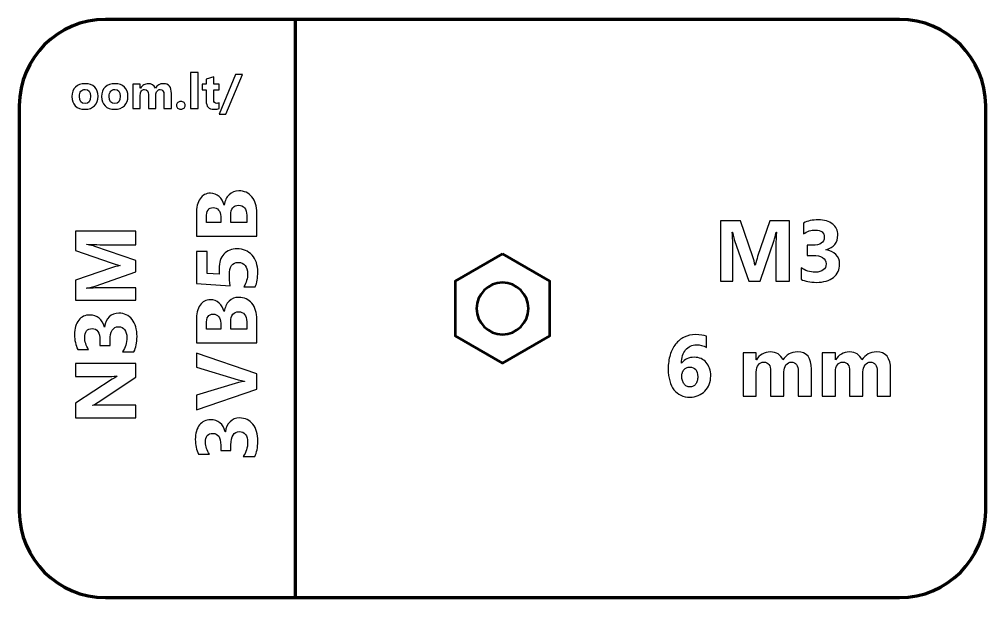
# Model space of a CAD drawing. Header units: centimetres. Extents: x -8 to 8, y -13.2 to 10.
# Drawn here: x 0.2 to 5.8, y -7.3 to -3.95 of the extents above; entities that cross this region are included whole.
import ezdxf

# ---------------------------------------------------------------- set-up
doc = ezdxf.new("R2010")
doc.units = ezdxf.units.CM
doc.header["$MEASUREMENT"] = 0
doc.layers.add('Layer 1', color=7, linetype='Continuous')

msp = doc.modelspace()

# ---------------------------------------------------------------- linework, layer by layer
at = {"layer": 'Layer 1', "lineweight": 100}
for points, knots in [([(0.2, -6.8), (0.2, -6.8), (0.2, -4.45), (0.2, -4.45), (0.2, -4.45), (0.2, -4.17386), (0.42386, -3.95), (0.7, -3.95), (0.7, -3.95), (0.7, -3.95), (5.3, -3.95), (5.3, -3.95), (5.3, -3.95), (5.57614, -3.95), (5.8, -4.17386), (5.8, -4.45), (5.8, -4.45), (5.8, -4.45), (5.8, -6.8), (5.8, -6.8), (5.8, -6.8), (5.8, -7.07614), (5.57614, -7.3), (5.3, -7.3), (5.3, -7.3), (5.3, -7.3), (0.7, -7.3), (0.7, -7.3), (0.7, -7.3), (0.42386, -7.3), (0.2, -7.07614), (0.2, -6.8)], [0, 0, 0, 0, 0.1111111, 0.1111111, 0.1111111, 0.1111111, 0.2222222, 0.2222222, 0.2222222, 0.2222222, 0.3333333, 0.3333333, 0.3333333, 0.3333333, 0.4444444, 0.4444444, 0.4444444, 0.4444444, 0.5555556, 0.5555556, 0.5555556, 0.5555556, 0.6666667, 0.6666667, 0.6666667, 0.6666667, 0.7777778, 0.7777778, 0.7777778, 0.7777778, 1, 1, 1, 1]), ([(0.2, -6.8), (0.2, -6.8), (0.2, -4.45), (0.2, -4.45), (0.2, -4.45), (0.2, -4.17386), (0.42386, -3.95), (0.7, -3.95), (0.7, -3.95), (0.7, -3.95), (1.8, -3.95), (1.8, -3.95), (1.8, -3.95), (1.8, -3.95), (1.8, -7.3), (1.8, -7.3), (1.8, -7.3), (1.8, -7.3), (0.7, -7.3), (0.7, -7.3), (0.7, -7.3), (0.42386, -7.3), (0.2, -7.07614), (0.2, -6.8)], [0, 0, 0, 0, 0.1428571, 0.1428571, 0.1428571, 0.1428571, 0.2857143, 0.2857143, 0.2857143, 0.2857143, 0.4285714, 0.4285714, 0.4285714, 0.4285714, 0.5714286, 0.5714286, 0.5714286, 0.5714286, 0.7142857, 0.7142857, 0.7142857, 0.7142857, 1, 1, 1, 1])]:
    msp.add_open_spline(points, degree=3, knots=knots, dxfattribs=at)
at = {"layer": 'Layer 1', "color": 7}
for points, knots in [([(1.23604, -4.46742), (1.23604, -4.46742), (1.19253, -4.46742), (1.19253, -4.46742), (1.19253, -4.46742), (1.19253, -4.46742), (1.19253, -4.25853), (1.19253, -4.25853), (1.19253, -4.25853), (1.19253, -4.25853), (1.23604, -4.25853), (1.23604, -4.25853), (1.23604, -4.25853), (1.23604, -4.25853), (1.23604, -4.46742), (1.23604, -4.46742)], [0, 0, 0, 0, 0.2, 0.2, 0.2, 0.2, 0.4, 0.4, 0.4, 0.4, 0.6, 0.6, 0.6, 0.6, 1, 1, 1, 1]), ([(1.35801, -4.46577), (1.35157, -4.46916), (1.34188, -4.47085), (1.32894, -4.47085), (1.32894, -4.47085), (1.29828, -4.47085), (1.28289, -4.45491), (1.28289, -4.42306), (1.28289, -4.42306), (1.28289, -4.42306), (1.28289, -4.35844), (1.28289, -4.35844), (1.28289, -4.35844), (1.28289, -4.35844), (1.26003, -4.35844), (1.26003, -4.35844), (1.26003, -4.35844), (1.26003, -4.35844), (1.26003, -4.32631), (1.26003, -4.32631), (1.26003, -4.32631), (1.26003, -4.32631), (1.28289, -4.32631), (1.28289, -4.32631), (1.28289, -4.32631), (1.28289, -4.32631), (1.28289, -4.29588), (1.28289, -4.29588), (1.28289, -4.29588), (1.28289, -4.29588), (1.32631, -4.28346), (1.32631, -4.28346), (1.32631, -4.28346), (1.32631, -4.28346), (1.32631, -4.32631), (1.32631, -4.32631), (1.32631, -4.32631), (1.32631, -4.32631), (1.35801, -4.32631), (1.35801, -4.32631), (1.35801, -4.32631), (1.35801, -4.32631), (1.35801, -4.35844), (1.35801, -4.35844), (1.35801, -4.35844), (1.35801, -4.35844), (1.32631, -4.35844), (1.32631, -4.35844), (1.32631, -4.35844), (1.32631, -4.35844), (1.32631, -4.41549), (1.32631, -4.41549), (1.32631, -4.41549), (1.32631, -4.43017), (1.33214, -4.4375), (1.34381, -4.4375), (1.34381, -4.4375), (1.34842, -4.4375), (1.35317, -4.43619), (1.35801, -4.43351), (1.35801, -4.43351), (1.35801, -4.43351), (1.35801, -4.46577), (1.35801, -4.46577)], [0, 0, 0, 0, 0.0588235, 0.0588235, 0.0588235, 0.0588235, 0.1176471, 0.1176471, 0.1176471, 0.1176471, 0.1764706, 0.1764706, 0.1764706, 0.1764706, 0.2352941, 0.2352941, 0.2352941, 0.2352941, 0.2941176, 0.2941176, 0.2941176, 0.2941176, 0.3529412, 0.3529412, 0.3529412, 0.3529412, 0.4117647, 0.4117647, 0.4117647, 0.4117647, 0.4705882, 0.4705882, 0.4705882, 0.4705882, 0.5294118, 0.5294118, 0.5294118, 0.5294118, 0.5882353, 0.5882353, 0.5882353, 0.5882353, 0.6470588, 0.6470588, 0.6470588, 0.6470588, 0.7058824, 0.7058824, 0.7058824, 0.7058824, 0.7647059, 0.7647059, 0.7647059, 0.7647059, 0.8235294, 0.8235294, 0.8235294, 0.8235294, 0.8823529, 0.8823529, 0.8823529, 0.8823529, 1, 1, 1, 1]), ([(1.49263, -4.26982), (1.49263, -4.26982), (1.39635, -4.5002), (1.39635, -4.5002), (1.39635, -4.5002), (1.39635, -4.5002), (1.35745, -4.5002), (1.35745, -4.5002), (1.35745, -4.5002), (1.35745, -4.5002), (1.4534, -4.26982), (1.4534, -4.26982), (1.4534, -4.26982), (1.4534, -4.26982), (1.49263, -4.26982), (1.49263, -4.26982)], [0, 0, 0, 0, 0.2, 0.2, 0.2, 0.2, 0.4, 0.4, 0.4, 0.4, 0.6, 0.6, 0.6, 0.6, 1, 1, 1, 1]), ([(0.5797, -4.47085), (0.55618, -4.47085), (0.5377, -4.46427), (0.52424, -4.4511), (0.52424, -4.4511), (0.51079, -4.43793), (0.50406, -4.42001), (0.50406, -4.39743), (0.50406, -4.39743), (0.50406, -4.3741), (0.51103, -4.3558), (0.525, -4.34263), (0.525, -4.34263), (0.53897, -4.32946), (0.55787, -4.32288), (0.58163, -4.32288), (0.58163, -4.32288), (0.60505, -4.32288), (0.62344, -4.32946), (0.63676, -4.34263), (0.63676, -4.34263), (0.65007, -4.3558), (0.65675, -4.37325), (0.65675, -4.39494), (0.65675, -4.39494), (0.65675, -4.41836), (0.64988, -4.43689), (0.63614, -4.45049), (0.63614, -4.45049), (0.62241, -4.46408), (0.60359, -4.47085), (0.5797, -4.47085)], [0, 0, 0, 0, 0.1111111, 0.1111111, 0.1111111, 0.1111111, 0.2222222, 0.2222222, 0.2222222, 0.2222222, 0.3333333, 0.3333333, 0.3333333, 0.3333333, 0.4444444, 0.4444444, 0.4444444, 0.4444444, 0.5555556, 0.5555556, 0.5555556, 0.5555556, 0.6666667, 0.6666667, 0.6666667, 0.6666667, 0.7777778, 0.7777778, 0.7777778, 0.7777778, 1, 1, 1, 1]), ([(0.58083, -4.35623), (0.57053, -4.35623), (0.56253, -4.35975), (0.55684, -4.36681), (0.55684, -4.36681), (0.55115, -4.37391), (0.54828, -4.38393), (0.54828, -4.39686), (0.54828, -4.39686), (0.54828, -4.42396), (0.55924, -4.4375), (0.58111, -4.4375), (0.58111, -4.4375), (0.60195, -4.4375), (0.61239, -4.42358), (0.61239, -4.39578), (0.61239, -4.39578), (0.61239, -4.3694), (0.60185, -4.35623), (0.58083, -4.35623)], [0, 0, 0, 0, 0.1666667, 0.1666667, 0.1666667, 0.1666667, 0.3333333, 0.3333333, 0.3333333, 0.3333333, 0.5, 0.5, 0.5, 0.5, 0.6666667, 0.6666667, 0.6666667, 0.6666667, 1, 1, 1, 1]), ([(0.75223, -4.47085), (0.72871, -4.47085), (0.71023, -4.46427), (0.69677, -4.4511), (0.69677, -4.4511), (0.68332, -4.43793), (0.67659, -4.42001), (0.67659, -4.39743), (0.67659, -4.39743), (0.67659, -4.3741), (0.68356, -4.3558), (0.69753, -4.34263), (0.69753, -4.34263), (0.7115, -4.32946), (0.7304, -4.32288), (0.75416, -4.32288), (0.75416, -4.32288), (0.77758, -4.32288), (0.79597, -4.32946), (0.80929, -4.34263), (0.80929, -4.34263), (0.8226, -4.3558), (0.82928, -4.37325), (0.82928, -4.39494), (0.82928, -4.39494), (0.82928, -4.41836), (0.82241, -4.43689), (0.80867, -4.45049), (0.80867, -4.45049), (0.79494, -4.46408), (0.77612, -4.47085), (0.75223, -4.47085)], [0, 0, 0, 0, 0.1111111, 0.1111111, 0.1111111, 0.1111111, 0.2222222, 0.2222222, 0.2222222, 0.2222222, 0.3333333, 0.3333333, 0.3333333, 0.3333333, 0.4444444, 0.4444444, 0.4444444, 0.4444444, 0.5555556, 0.5555556, 0.5555556, 0.5555556, 0.6666667, 0.6666667, 0.6666667, 0.6666667, 0.7777778, 0.7777778, 0.7777778, 0.7777778, 1, 1, 1, 1]), ([(0.75336, -4.35623), (0.74306, -4.35623), (0.73506, -4.35975), (0.72937, -4.36681), (0.72937, -4.36681), (0.72368, -4.37391), (0.72081, -4.38393), (0.72081, -4.39686), (0.72081, -4.39686), (0.72081, -4.42396), (0.73177, -4.4375), (0.75364, -4.4375), (0.75364, -4.4375), (0.77448, -4.4375), (0.78492, -4.42358), (0.78492, -4.39578), (0.78492, -4.39578), (0.78492, -4.3694), (0.77438, -4.35623), (0.75336, -4.35623)], [0, 0, 0, 0, 0.1666667, 0.1666667, 0.1666667, 0.1666667, 0.3333333, 0.3333333, 0.3333333, 0.3333333, 0.5, 0.5, 0.5, 0.5, 0.6666667, 0.6666667, 0.6666667, 0.6666667, 1, 1, 1, 1]), ([(1.08158, -4.46742), (1.08158, -4.46742), (1.03817, -4.46742), (1.03817, -4.46742), (1.03817, -4.46742), (1.03817, -4.46742), (1.03817, -4.38694), (1.03817, -4.38694), (1.03817, -4.38694), (1.03817, -4.36643), (1.03064, -4.35623), (1.01559, -4.35623), (1.01559, -4.35623), (1.00844, -4.35623), (1.00261, -4.35928), (0.99809, -4.36544), (0.99809, -4.36544), (0.99357, -4.37161), (0.99132, -4.37927), (0.99132, -4.38845), (0.99132, -4.38845), (0.99132, -4.38845), (0.99132, -4.46742), (0.99132, -4.46742), (0.99132, -4.46742), (0.99132, -4.46742), (0.94781, -4.46742), (0.94781, -4.46742), (0.94781, -4.46742), (0.94781, -4.46742), (0.94781, -4.38609), (0.94781, -4.38609), (0.94781, -4.38609), (0.94781, -4.3662), (0.94038, -4.35623), (0.92561, -4.35623), (0.92561, -4.35623), (0.91817, -4.35623), (0.9122, -4.35914), (0.90778, -4.36502), (0.90778, -4.36502), (0.90331, -4.3709), (0.90105, -4.3789), (0.90105, -4.38901), (0.90105, -4.38901), (0.90105, -4.38901), (0.90105, -4.46742), (0.90105, -4.46742), (0.90105, -4.46742), (0.90105, -4.46742), (0.85754, -4.46742), (0.85754, -4.46742), (0.85754, -4.46742), (0.85754, -4.46742), (0.85754, -4.32631), (0.85754, -4.32631), (0.85754, -4.32631), (0.85754, -4.32631), (0.90105, -4.32631), (0.90105, -4.32631), (0.90105, -4.32631), (0.90105, -4.32631), (0.90105, -4.34837), (0.90105, -4.34837), (0.90105, -4.34837), (0.90105, -4.34837), (0.90162, -4.34837), (0.90162, -4.34837), (0.90162, -4.34837), (0.90613, -4.34084), (0.91244, -4.33468), (0.92057, -4.32998), (0.92057, -4.32998), (0.92871, -4.32523), (0.9376, -4.32288), (0.94724, -4.32288), (0.94724, -4.32288), (0.96719, -4.32288), (0.98083, -4.33163), (0.98817, -4.34917), (0.98817, -4.34917), (0.99894, -4.33163), (1.01469, -4.32288), (1.03558, -4.32288), (1.03558, -4.32288), (1.06625, -4.32288), (1.08158, -4.34179), (1.08158, -4.37965), (1.08158, -4.37965), (1.08158, -4.37965), (1.08158, -4.46742), (1.08158, -4.46742)], [0, 0, 0, 0, 0.0416667, 0.0416667, 0.0416667, 0.0416667, 0.0833333, 0.0833333, 0.0833333, 0.0833333, 0.125, 0.125, 0.125, 0.125, 0.1666667, 0.1666667, 0.1666667, 0.1666667, 0.2083333, 0.2083333, 0.2083333, 0.2083333, 0.25, 0.25, 0.25, 0.25, 0.2916667, 0.2916667, 0.2916667, 0.2916667, 0.3333333, 0.3333333, 0.3333333, 0.3333333, 0.375, 0.375, 0.375, 0.375, 0.4166667, 0.4166667, 0.4166667, 0.4166667, 0.4583333, 0.4583333, 0.4583333, 0.4583333, 0.5, 0.5, 0.5, 0.5, 0.5416667, 0.5416667, 0.5416667, 0.5416667, 0.5833333, 0.5833333, 0.5833333, 0.5833333, 0.625, 0.625, 0.625, 0.625, 0.6666667, 0.6666667, 0.6666667, 0.6666667, 0.7083333, 0.7083333, 0.7083333, 0.7083333, 0.75, 0.75, 0.75, 0.75, 0.7916667, 0.7916667, 0.7916667, 0.7916667, 0.8333333, 0.8333333, 0.8333333, 0.8333333, 0.875, 0.875, 0.875, 0.875, 0.9166667, 0.9166667, 0.9166667, 0.9166667, 1, 1, 1, 1]), ([(1.13548, -4.47085), (1.12828, -4.47085), (1.12231, -4.46864), (1.11756, -4.46427), (1.11756, -4.46427), (1.11276, -4.45985), (1.11041, -4.45444), (1.11041, -4.44799), (1.11041, -4.44799), (1.11041, -4.44136), (1.11286, -4.43595), (1.11775, -4.43172), (1.11775, -4.43172), (1.12269, -4.42749), (1.1288, -4.42537), (1.13614, -4.42537), (1.13614, -4.42537), (1.14362, -4.42537), (1.14969, -4.42753), (1.15444, -4.43181), (1.15444, -4.43181), (1.15914, -4.43605), (1.16149, -4.44146), (1.16149, -4.44799), (1.16149, -4.44799), (1.16149, -4.45467), (1.15909, -4.46018), (1.1543, -4.46446), (1.1543, -4.46446), (1.14945, -4.46874), (1.14319, -4.47085), (1.13548, -4.47085)], [0, 0, 0, 0, 0.1111111, 0.1111111, 0.1111111, 0.1111111, 0.2222222, 0.2222222, 0.2222222, 0.2222222, 0.3333333, 0.3333333, 0.3333333, 0.3333333, 0.4444444, 0.4444444, 0.4444444, 0.4444444, 0.5555556, 0.5555556, 0.5555556, 0.5555556, 0.6666667, 0.6666667, 0.6666667, 0.6666667, 0.7777778, 0.7777778, 0.7777778, 0.7777778, 1, 1, 1, 1]), ([(1.57592, -5.20646), (1.57592, -5.20646), (1.22584, -5.20646), (1.22584, -5.20646), (1.22584, -5.20646), (1.22584, -5.20646), (1.22584, -5.07896), (1.22584, -5.07896), (1.22584, -5.07896), (1.22584, -5.03988), (1.233, -5.00988), (1.24734, -4.98888), (1.24734, -4.98888), (1.26159, -4.96788), (1.28184, -4.95738), (1.30784, -4.95738), (1.30784, -4.95738), (1.32675, -4.95738), (1.34325, -4.96379), (1.35742, -4.97654), (1.35742, -4.97654), (1.37159, -4.98938), (1.38142, -5.00563), (1.38692, -5.02554), (1.38692, -5.02554), (1.38692, -5.02554), (1.38792, -5.02554), (1.38792, -5.02554), (1.38792, -5.02554), (1.391, -5.00063), (1.40025, -4.98071), (1.4155, -4.96579), (1.4155, -4.96579), (1.43084, -4.95096), (1.44942, -4.94346), (1.47142, -4.94346), (1.47142, -4.94346), (1.5035, -4.94346), (1.52892, -4.95496), (1.54775, -4.97788), (1.54775, -4.97788), (1.5665, -5.00088), (1.57592, -5.03221), (1.57592, -5.07188), (1.57592, -5.07188), (1.57592, -5.07188), (1.57592, -5.20646), (1.57592, -5.20646)], [0, 0, 0, 0, 0.0769231, 0.0769231, 0.0769231, 0.0769231, 0.1538462, 0.1538462, 0.1538462, 0.1538462, 0.2307692, 0.2307692, 0.2307692, 0.2307692, 0.3076923, 0.3076923, 0.3076923, 0.3076923, 0.3846154, 0.3846154, 0.3846154, 0.3846154, 0.4615385, 0.4615385, 0.4615385, 0.4615385, 0.5384615, 0.5384615, 0.5384615, 0.5384615, 0.6153846, 0.6153846, 0.6153846, 0.6153846, 0.6923077, 0.6923077, 0.6923077, 0.6923077, 0.7692308, 0.7692308, 0.7692308, 0.7692308, 0.8461538, 0.8461538, 0.8461538, 0.8461538, 1, 1, 1, 1]), ([(1.4255, -5.12754), (1.4255, -5.12754), (1.51784, -5.12754), (1.51784, -5.12754), (1.51784, -5.12754), (1.51784, -5.12754), (1.51784, -5.08479), (1.51784, -5.08479), (1.51784, -5.08479), (1.51784, -5.06663), (1.51359, -5.05229), (1.50509, -5.04196), (1.50509, -5.04196), (1.49667, -5.03163), (1.48509, -5.02646), (1.47042, -5.02646), (1.47042, -5.02646), (1.45642, -5.02646), (1.4455, -5.03154), (1.4375, -5.04171), (1.4375, -5.04171), (1.4295, -5.05196), (1.4255, -5.06613), (1.4255, -5.08438), (1.4255, -5.08438), (1.4255, -5.08438), (1.4255, -5.12754), (1.4255, -5.12754)], [0, 0, 0, 0, 0.125, 0.125, 0.125, 0.125, 0.25, 0.25, 0.25, 0.25, 0.375, 0.375, 0.375, 0.375, 0.5, 0.5, 0.5, 0.5, 0.625, 0.625, 0.625, 0.625, 0.75, 0.75, 0.75, 0.75, 1, 1, 1, 1]), ([(1.28392, -5.12754), (1.28392, -5.12754), (1.36692, -5.12754), (1.36692, -5.12754), (1.36692, -5.12754), (1.36692, -5.12754), (1.36692, -5.09288), (1.36692, -5.09288), (1.36692, -5.09288), (1.36692, -5.07663), (1.363, -5.06379), (1.35509, -5.05446), (1.35509, -5.05446), (1.34717, -5.04504), (1.33634, -5.04038), (1.3225, -5.04038), (1.3225, -5.04038), (1.29675, -5.04038), (1.28392, -5.05963), (1.28392, -5.09804), (1.28392, -5.09804), (1.28392, -5.09804), (1.28392, -5.12754), (1.28392, -5.12754)], [0, 0, 0, 0, 0.1428571, 0.1428571, 0.1428571, 0.1428571, 0.2857143, 0.2857143, 0.2857143, 0.2857143, 0.4285714, 0.4285714, 0.4285714, 0.4285714, 0.5714286, 0.5714286, 0.5714286, 0.5714286, 0.7142857, 0.7142857, 0.7142857, 0.7142857, 1, 1, 1, 1]), ([(0.87592, -5.17733), (0.87592, -5.17733), (0.87592, -5.25525), (0.87592, -5.25525), (0.87592, -5.25525), (0.87592, -5.25525), (0.66642, -5.25525), (0.66642, -5.25525), (0.66642, -5.25525), (0.64384, -5.25525), (0.61884, -5.25425), (0.5915, -5.25233), (0.5915, -5.25233), (0.5915, -5.25233), (0.5915, -5.25425), (0.5915, -5.25425), (0.5915, -5.25425), (0.613, -5.25833), (0.62842, -5.262), (0.63792, -5.26525), (0.63792, -5.26525), (0.63792, -5.26525), (0.87592, -5.34725), (0.87592, -5.34725), (0.87592, -5.34725), (0.87592, -5.34725), (0.87592, -5.41175), (0.87592, -5.41175), (0.87592, -5.41175), (0.87592, -5.41175), (0.64034, -5.49525), (0.64034, -5.49525), (0.64034, -5.49525), (0.634, -5.4975), (0.61767, -5.50116), (0.5915, -5.50625), (0.5915, -5.50625), (0.5915, -5.50625), (0.5915, -5.50841), (0.5915, -5.50841), (0.5915, -5.50841), (0.626, -5.50633), (0.65625, -5.50525), (0.68234, -5.50525), (0.68234, -5.50525), (0.68234, -5.50525), (0.87592, -5.50525), (0.87592, -5.50525), (0.87592, -5.50525), (0.87592, -5.50525), (0.87592, -5.57633), (0.87592, -5.57633), (0.87592, -5.57633), (0.87592, -5.57633), (0.52584, -5.57633), (0.52584, -5.57633), (0.52584, -5.57633), (0.52584, -5.57633), (0.52584, -5.46083), (0.52584, -5.46083), (0.52584, -5.46083), (0.52584, -5.46083), (0.73334, -5.38925), (0.73334, -5.38925), (0.73334, -5.38925), (0.74992, -5.38358), (0.76659, -5.37941), (0.78342, -5.37683), (0.78342, -5.37683), (0.78342, -5.37683), (0.78342, -5.37533), (0.78342, -5.37533), (0.78342, -5.37533), (0.764, -5.371), (0.74717, -5.36633), (0.73284, -5.36141), (0.73284, -5.36141), (0.73284, -5.36141), (0.52584, -5.28991), (0.52584, -5.28991), (0.52584, -5.28991), (0.52584, -5.28991), (0.52584, -5.17733), (0.52584, -5.17733), (0.52584, -5.17733), (0.52584, -5.17733), (0.87592, -5.17733), (0.87592, -5.17733)], [0, 0, 0, 0, 0.0434783, 0.0434783, 0.0434783, 0.0434783, 0.0869565, 0.0869565, 0.0869565, 0.0869565, 0.1304348, 0.1304348, 0.1304348, 0.1304348, 0.173913, 0.173913, 0.173913, 0.173913, 0.2173913, 0.2173913, 0.2173913, 0.2173913, 0.2608696, 0.2608696, 0.2608696, 0.2608696, 0.3043478, 0.3043478, 0.3043478, 0.3043478, 0.3478261, 0.3478261, 0.3478261, 0.3478261, 0.3913043, 0.3913043, 0.3913043, 0.3913043, 0.4347826, 0.4347826, 0.4347826, 0.4347826, 0.4782609, 0.4782609, 0.4782609, 0.4782609, 0.5217391, 0.5217391, 0.5217391, 0.5217391, 0.5652174, 0.5652174, 0.5652174, 0.5652174, 0.6086957, 0.6086957, 0.6086957, 0.6086957, 0.6521739, 0.6521739, 0.6521739, 0.6521739, 0.6956522, 0.6956522, 0.6956522, 0.6956522, 0.7391304, 0.7391304, 0.7391304, 0.7391304, 0.7826087, 0.7826087, 0.7826087, 0.7826087, 0.826087, 0.826087, 0.826087, 0.826087, 0.8695652, 0.8695652, 0.8695652, 0.8695652, 0.9130435, 0.9130435, 0.9130435, 0.9130435, 1, 1, 1, 1]), ([(1.56692, -5.49937), (1.56692, -5.49937), (1.501, -5.49937), (1.501, -5.49937), (1.501, -5.49937), (1.51559, -5.47546), (1.52292, -5.44996), (1.52292, -5.42296), (1.52292, -5.42296), (1.52292, -5.40262), (1.51809, -5.38671), (1.50842, -5.37521), (1.50842, -5.37521), (1.49875, -5.36379), (1.48559, -5.35804), (1.469, -5.35804), (1.469, -5.35804), (1.43434, -5.35804), (1.417, -5.38254), (1.417, -5.43154), (1.417, -5.43154), (1.417, -5.44954), (1.41834, -5.47037), (1.42117, -5.49404), (1.42117, -5.49404), (1.42117, -5.49404), (1.22584, -5.48079), (1.22584, -5.48079), (1.22584, -5.48079), (1.22584, -5.48079), (1.22584, -5.29554), (1.22584, -5.29554), (1.22584, -5.29554), (1.22584, -5.29554), (1.28884, -5.29554), (1.28884, -5.29554), (1.28884, -5.29554), (1.28884, -5.29554), (1.28884, -5.42196), (1.28884, -5.42196), (1.28884, -5.42196), (1.28884, -5.42196), (1.35892, -5.42687), (1.35892, -5.42687), (1.35892, -5.42687), (1.35792, -5.41429), (1.35742, -5.40354), (1.35742, -5.39437), (1.35742, -5.39437), (1.35742, -5.35846), (1.36684, -5.33029), (1.38575, -5.30996), (1.38575, -5.30996), (1.40459, -5.28954), (1.43, -5.27937), (1.46192, -5.27937), (1.46192, -5.27937), (1.49725, -5.27937), (1.52609, -5.29154), (1.54842, -5.31579), (1.54842, -5.31579), (1.57084, -5.34004), (1.582, -5.37287), (1.582, -5.41437), (1.582, -5.41437), (1.582, -5.44812), (1.577, -5.47646), (1.56692, -5.49937)], [0, 0, 0, 0, 0.0555556, 0.0555556, 0.0555556, 0.0555556, 0.1111111, 0.1111111, 0.1111111, 0.1111111, 0.1666667, 0.1666667, 0.1666667, 0.1666667, 0.2222222, 0.2222222, 0.2222222, 0.2222222, 0.2777778, 0.2777778, 0.2777778, 0.2777778, 0.3333333, 0.3333333, 0.3333333, 0.3333333, 0.3888889, 0.3888889, 0.3888889, 0.3888889, 0.4444444, 0.4444444, 0.4444444, 0.4444444, 0.5, 0.5, 0.5, 0.5, 0.5555556, 0.5555556, 0.5555556, 0.5555556, 0.6111111, 0.6111111, 0.6111111, 0.6111111, 0.6666667, 0.6666667, 0.6666667, 0.6666667, 0.7222222, 0.7222222, 0.7222222, 0.7222222, 0.7777778, 0.7777778, 0.7777778, 0.7777778, 0.8333333, 0.8333333, 0.8333333, 0.8333333, 0.8888889, 0.8888889, 0.8888889, 0.8888889, 1, 1, 1, 1]), ([(1.57592, -5.82346), (1.57592, -5.82346), (1.22584, -5.82346), (1.22584, -5.82346), (1.22584, -5.82346), (1.22584, -5.82346), (1.22584, -5.69596), (1.22584, -5.69596), (1.22584, -5.69596), (1.22584, -5.65688), (1.233, -5.62688), (1.24734, -5.60588), (1.24734, -5.60588), (1.26159, -5.58488), (1.28184, -5.57438), (1.30784, -5.57438), (1.30784, -5.57438), (1.32675, -5.57438), (1.34325, -5.58079), (1.35742, -5.59354), (1.35742, -5.59354), (1.37159, -5.60638), (1.38142, -5.62263), (1.38692, -5.64254), (1.38692, -5.64254), (1.38692, -5.64254), (1.38792, -5.64254), (1.38792, -5.64254), (1.38792, -5.64254), (1.391, -5.61763), (1.40025, -5.59771), (1.4155, -5.58279), (1.4155, -5.58279), (1.43084, -5.56796), (1.44942, -5.56046), (1.47142, -5.56046), (1.47142, -5.56046), (1.5035, -5.56046), (1.52892, -5.57196), (1.54775, -5.59488), (1.54775, -5.59488), (1.5665, -5.61788), (1.57592, -5.64921), (1.57592, -5.68888), (1.57592, -5.68888), (1.57592, -5.68888), (1.57592, -5.82346), (1.57592, -5.82346)], [0, 0, 0, 0, 0.0769231, 0.0769231, 0.0769231, 0.0769231, 0.1538462, 0.1538462, 0.1538462, 0.1538462, 0.2307692, 0.2307692, 0.2307692, 0.2307692, 0.3076923, 0.3076923, 0.3076923, 0.3076923, 0.3846154, 0.3846154, 0.3846154, 0.3846154, 0.4615385, 0.4615385, 0.4615385, 0.4615385, 0.5384615, 0.5384615, 0.5384615, 0.5384615, 0.6153846, 0.6153846, 0.6153846, 0.6153846, 0.6923077, 0.6923077, 0.6923077, 0.6923077, 0.7692308, 0.7692308, 0.7692308, 0.7692308, 0.8461538, 0.8461538, 0.8461538, 0.8461538, 1, 1, 1, 1]), ([(0.86442, -5.87533), (0.86442, -5.87533), (0.79734, -5.87533), (0.79734, -5.87533), (0.79734, -5.87533), (0.81442, -5.85191), (0.82292, -5.82458), (0.82292, -5.79333), (0.82292, -5.79333), (0.82292, -5.77358), (0.81875, -5.75824), (0.81025, -5.74733), (0.81025, -5.74733), (0.80175, -5.73633), (0.79, -5.73083), (0.77484, -5.73083), (0.77484, -5.73083), (0.75925, -5.73083), (0.74717, -5.73758), (0.73867, -5.75116), (0.73867, -5.75116), (0.73025, -5.76483), (0.726, -5.78349), (0.726, -5.80724), (0.726, -5.80724), (0.726, -5.80724), (0.726, -5.83966), (0.726, -5.83966), (0.726, -5.83966), (0.726, -5.83966), (0.66692, -5.83966), (0.66692, -5.83966), (0.66692, -5.83966), (0.66692, -5.83966), (0.66692, -5.80966), (0.66692, -5.80966), (0.66692, -5.80966), (0.66692, -5.76408), (0.65184, -5.74133), (0.6215, -5.74133), (0.6215, -5.74133), (0.593, -5.74133), (0.57884, -5.75883), (0.57884, -5.79383), (0.57884, -5.79383), (0.57884, -5.81724), (0.58634, -5.83999), (0.6015, -5.86216), (0.6015, -5.86216), (0.6015, -5.86216), (0.5385, -5.86216), (0.5385, -5.86216), (0.5385, -5.86216), (0.52617, -5.83758), (0.51992, -5.80891), (0.51992, -5.77624), (0.51992, -5.77624), (0.51992, -5.74041), (0.528, -5.71258), (0.54417, -5.69258), (0.54417, -5.69258), (0.56025, -5.67266), (0.58117, -5.66266), (0.60684, -5.66266), (0.60684, -5.66266), (0.65259, -5.66266), (0.68125, -5.68591), (0.69284, -5.73224), (0.69284, -5.73224), (0.69284, -5.73224), (0.694, -5.73224), (0.694, -5.73224), (0.694, -5.73224), (0.69709, -5.70758), (0.70609, -5.68799), (0.721, -5.67366), (0.721, -5.67366), (0.73592, -5.65933), (0.75417, -5.65216), (0.77584, -5.65216), (0.77584, -5.65216), (0.8085, -5.65216), (0.83442, -5.66416), (0.85342, -5.68808), (0.85342, -5.68808), (0.8725, -5.71199), (0.882, -5.74508), (0.882, -5.78724), (0.882, -5.78724), (0.882, -5.82333), (0.87617, -5.85274), (0.86442, -5.87533)], [0, 0, 0, 0, 0.0416667, 0.0416667, 0.0416667, 0.0416667, 0.0833333, 0.0833333, 0.0833333, 0.0833333, 0.125, 0.125, 0.125, 0.125, 0.1666667, 0.1666667, 0.1666667, 0.1666667, 0.2083333, 0.2083333, 0.2083333, 0.2083333, 0.25, 0.25, 0.25, 0.25, 0.2916667, 0.2916667, 0.2916667, 0.2916667, 0.3333333, 0.3333333, 0.3333333, 0.3333333, 0.375, 0.375, 0.375, 0.375, 0.4166667, 0.4166667, 0.4166667, 0.4166667, 0.4583333, 0.4583333, 0.4583333, 0.4583333, 0.5, 0.5, 0.5, 0.5, 0.5416667, 0.5416667, 0.5416667, 0.5416667, 0.5833333, 0.5833333, 0.5833333, 0.5833333, 0.625, 0.625, 0.625, 0.625, 0.6666667, 0.6666667, 0.6666667, 0.6666667, 0.7083333, 0.7083333, 0.7083333, 0.7083333, 0.75, 0.75, 0.75, 0.75, 0.7916667, 0.7916667, 0.7916667, 0.7916667, 0.8333333, 0.8333333, 0.8333333, 0.8333333, 0.875, 0.875, 0.875, 0.875, 0.9166667, 0.9166667, 0.9166667, 0.9166667, 1, 1, 1, 1]), ([(1.4255, -5.74454), (1.4255, -5.74454), (1.51784, -5.74454), (1.51784, -5.74454), (1.51784, -5.74454), (1.51784, -5.74454), (1.51784, -5.70179), (1.51784, -5.70179), (1.51784, -5.70179), (1.51784, -5.68363), (1.51359, -5.66929), (1.50509, -5.65896), (1.50509, -5.65896), (1.49667, -5.64863), (1.48509, -5.64346), (1.47042, -5.64346), (1.47042, -5.64346), (1.45642, -5.64346), (1.4455, -5.64854), (1.4375, -5.65871), (1.4375, -5.65871), (1.4295, -5.66896), (1.4255, -5.68313), (1.4255, -5.70138), (1.4255, -5.70138), (1.4255, -5.70138), (1.4255, -5.74454), (1.4255, -5.74454)], [0, 0, 0, 0, 0.125, 0.125, 0.125, 0.125, 0.25, 0.25, 0.25, 0.25, 0.375, 0.375, 0.375, 0.375, 0.5, 0.5, 0.5, 0.5, 0.625, 0.625, 0.625, 0.625, 0.75, 0.75, 0.75, 0.75, 1, 1, 1, 1]), ([(1.28392, -5.74454), (1.28392, -5.74454), (1.36692, -5.74454), (1.36692, -5.74454), (1.36692, -5.74454), (1.36692, -5.74454), (1.36692, -5.70988), (1.36692, -5.70988), (1.36692, -5.70988), (1.36692, -5.69363), (1.363, -5.68079), (1.35509, -5.67146), (1.35509, -5.67146), (1.34717, -5.66204), (1.33634, -5.65738), (1.3225, -5.65738), (1.3225, -5.65738), (1.29675, -5.65738), (1.28392, -5.67663), (1.28392, -5.71504), (1.28392, -5.71504), (1.28392, -5.71504), (1.28392, -5.74454), (1.28392, -5.74454)], [0, 0, 0, 0, 0.1428571, 0.1428571, 0.1428571, 0.1428571, 0.2857143, 0.2857143, 0.2857143, 0.2857143, 0.4285714, 0.4285714, 0.4285714, 0.4285714, 0.5714286, 0.5714286, 0.5714286, 0.5714286, 0.7142857, 0.7142857, 0.7142857, 0.7142857, 1, 1, 1, 1]), ([(1.22584, -5.88296), (1.22584, -5.88296), (1.57592, -6.00362), (1.57592, -6.00362), (1.57592, -6.00362), (1.57592, -6.00362), (1.57592, -6.09296), (1.57592, -6.09296), (1.57592, -6.09296), (1.57592, -6.09296), (1.22584, -6.21212), (1.22584, -6.21212), (1.22584, -6.21212), (1.22584, -6.21212), (1.22584, -6.12712), (1.22584, -6.12712), (1.22584, -6.12712), (1.22584, -6.12712), (1.4695, -6.05412), (1.4695, -6.05412), (1.4695, -6.05412), (1.48267, -6.05021), (1.49434, -6.04787), (1.50442, -6.04704), (1.50442, -6.04704), (1.50442, -6.04704), (1.50442, -6.04562), (1.50442, -6.04562), (1.50442, -6.04562), (1.4935, -6.04446), (1.4815, -6.04196), (1.4685, -6.03804), (1.4685, -6.03804), (1.4685, -6.03804), (1.22584, -5.96554), (1.22584, -5.96554), (1.22584, -5.96554), (1.22584, -5.96554), (1.22584, -5.88296), (1.22584, -5.88296)], [0, 0, 0, 0, 0.0909091, 0.0909091, 0.0909091, 0.0909091, 0.1818182, 0.1818182, 0.1818182, 0.1818182, 0.2727273, 0.2727273, 0.2727273, 0.2727273, 0.3636364, 0.3636364, 0.3636364, 0.3636364, 0.4545455, 0.4545455, 0.4545455, 0.4545455, 0.5454545, 0.5454545, 0.5454545, 0.5454545, 0.6363636, 0.6363636, 0.6363636, 0.6363636, 0.7272727, 0.7272727, 0.7272727, 0.7272727, 0.8181818, 0.8181818, 0.8181818, 0.8181818, 1, 1, 1, 1]), ([(0.87592, -5.94391), (0.87592, -5.94391), (0.87592, -6.02349), (0.87592, -6.02349), (0.87592, -6.02349), (0.87592, -6.02349), (0.65592, -6.16783), (0.65592, -6.16783), (0.65592, -6.16783), (0.64309, -6.17624), (0.63342, -6.18216), (0.62692, -6.18541), (0.62692, -6.18541), (0.62692, -6.18541), (0.62692, -6.18633), (0.62692, -6.18633), (0.62692, -6.18633), (0.63925, -6.18508), (0.65817, -6.18441), (0.6835, -6.18441), (0.6835, -6.18441), (0.6835, -6.18441), (0.87592, -6.18441), (0.87592, -6.18441), (0.87592, -6.18441), (0.87592, -6.18441), (0.87592, -6.25891), (0.87592, -6.25891), (0.87592, -6.25891), (0.87592, -6.25891), (0.52584, -6.25891), (0.52584, -6.25891), (0.52584, -6.25891), (0.52584, -6.25891), (0.52584, -6.17391), (0.52584, -6.17391), (0.52584, -6.17391), (0.52584, -6.17391), (0.73892, -6.03499), (0.73892, -6.03499), (0.73892, -6.03499), (0.74859, -6.02866), (0.75809, -6.02283), (0.7675, -6.01741), (0.7675, -6.01741), (0.7675, -6.01741), (0.7675, -6.01641), (0.7675, -6.01641), (0.7675, -6.01641), (0.75942, -6.01774), (0.74334, -6.01841), (0.71942, -6.01841), (0.71942, -6.01841), (0.71942, -6.01841), (0.52584, -6.01841), (0.52584, -6.01841), (0.52584, -6.01841), (0.52584, -6.01841), (0.52584, -5.94391), (0.52584, -5.94391), (0.52584, -5.94391), (0.52584, -5.94391), (0.87592, -5.94391), (0.87592, -5.94391)], [0, 0, 0, 0, 0.0588235, 0.0588235, 0.0588235, 0.0588235, 0.1176471, 0.1176471, 0.1176471, 0.1176471, 0.1764706, 0.1764706, 0.1764706, 0.1764706, 0.2352941, 0.2352941, 0.2352941, 0.2352941, 0.2941176, 0.2941176, 0.2941176, 0.2941176, 0.3529412, 0.3529412, 0.3529412, 0.3529412, 0.4117647, 0.4117647, 0.4117647, 0.4117647, 0.4705882, 0.4705882, 0.4705882, 0.4705882, 0.5294118, 0.5294118, 0.5294118, 0.5294118, 0.5882353, 0.5882353, 0.5882353, 0.5882353, 0.6470588, 0.6470588, 0.6470588, 0.6470588, 0.7058824, 0.7058824, 0.7058824, 0.7058824, 0.7647059, 0.7647059, 0.7647059, 0.7647059, 0.8235294, 0.8235294, 0.8235294, 0.8235294, 0.8823529, 0.8823529, 0.8823529, 0.8823529, 1, 1, 1, 1]), ([(1.56442, -6.48229), (1.56442, -6.48229), (1.49734, -6.48229), (1.49734, -6.48229), (1.49734, -6.48229), (1.51442, -6.45887), (1.52292, -6.43154), (1.52292, -6.40029), (1.52292, -6.40029), (1.52292, -6.38054), (1.51875, -6.3652), (1.51025, -6.35429), (1.51025, -6.35429), (1.50175, -6.34329), (1.49, -6.33779), (1.47484, -6.33779), (1.47484, -6.33779), (1.45925, -6.33779), (1.44717, -6.34454), (1.43867, -6.35812), (1.43867, -6.35812), (1.43025, -6.37179), (1.426, -6.39045), (1.426, -6.4142), (1.426, -6.4142), (1.426, -6.4142), (1.426, -6.44662), (1.426, -6.44662), (1.426, -6.44662), (1.426, -6.44662), (1.36692, -6.44662), (1.36692, -6.44662), (1.36692, -6.44662), (1.36692, -6.44662), (1.36692, -6.41662), (1.36692, -6.41662), (1.36692, -6.41662), (1.36692, -6.37104), (1.35184, -6.34829), (1.3215, -6.34829), (1.3215, -6.34829), (1.293, -6.34829), (1.27884, -6.36579), (1.27884, -6.40079), (1.27884, -6.40079), (1.27884, -6.4242), (1.28634, -6.44695), (1.3015, -6.46912), (1.3015, -6.46912), (1.3015, -6.46912), (1.2385, -6.46912), (1.2385, -6.46912), (1.2385, -6.46912), (1.22617, -6.44454), (1.21992, -6.41587), (1.21992, -6.3832), (1.21992, -6.3832), (1.21992, -6.34737), (1.228, -6.31954), (1.24417, -6.29954), (1.24417, -6.29954), (1.26025, -6.27962), (1.28117, -6.26962), (1.30684, -6.26962), (1.30684, -6.26962), (1.35259, -6.26962), (1.38125, -6.29287), (1.39284, -6.3392), (1.39284, -6.3392), (1.39284, -6.3392), (1.394, -6.3392), (1.394, -6.3392), (1.394, -6.3392), (1.39709, -6.31454), (1.40609, -6.29495), (1.421, -6.28062), (1.421, -6.28062), (1.43592, -6.26629), (1.45417, -6.25912), (1.47584, -6.25912), (1.47584, -6.25912), (1.5085, -6.25912), (1.53442, -6.27112), (1.55342, -6.29504), (1.55342, -6.29504), (1.5725, -6.31895), (1.582, -6.35204), (1.582, -6.3942), (1.582, -6.3942), (1.582, -6.43029), (1.57617, -6.4597), (1.56442, -6.48229)], [0, 0, 0, 0, 0.0416667, 0.0416667, 0.0416667, 0.0416667, 0.0833333, 0.0833333, 0.0833333, 0.0833333, 0.125, 0.125, 0.125, 0.125, 0.1666667, 0.1666667, 0.1666667, 0.1666667, 0.2083333, 0.2083333, 0.2083333, 0.2083333, 0.25, 0.25, 0.25, 0.25, 0.2916667, 0.2916667, 0.2916667, 0.2916667, 0.3333333, 0.3333333, 0.3333333, 0.3333333, 0.375, 0.375, 0.375, 0.375, 0.4166667, 0.4166667, 0.4166667, 0.4166667, 0.4583333, 0.4583333, 0.4583333, 0.4583333, 0.5, 0.5, 0.5, 0.5, 0.5416667, 0.5416667, 0.5416667, 0.5416667, 0.5833333, 0.5833333, 0.5833333, 0.5833333, 0.625, 0.625, 0.625, 0.625, 0.6666667, 0.6666667, 0.6666667, 0.6666667, 0.7083333, 0.7083333, 0.7083333, 0.7083333, 0.75, 0.75, 0.75, 0.75, 0.7916667, 0.7916667, 0.7916667, 0.7916667, 0.8333333, 0.8333333, 0.8333333, 0.8333333, 0.875, 0.875, 0.875, 0.875, 0.9166667, 0.9166667, 0.9166667, 0.9166667, 1, 1, 1, 1])]:
    msp.add_open_spline(points, degree=3, knots=knots, dxfattribs=at)
at = {"layer": 'Layer 1'}
for points, knots in [([(4.66259, -5.46742), (4.66259, -5.46742), (4.58467, -5.46742), (4.58467, -5.46742), (4.58467, -5.46742), (4.58467, -5.46742), (4.58467, -5.25792), (4.58467, -5.25792), (4.58467, -5.25792), (4.58467, -5.23534), (4.58567, -5.21034), (4.58759, -5.183), (4.58759, -5.183), (4.58759, -5.183), (4.58567, -5.183), (4.58567, -5.183), (4.58567, -5.183), (4.58159, -5.2045), (4.57792, -5.21992), (4.57467, -5.22942), (4.57467, -5.22942), (4.57467, -5.22942), (4.49267, -5.46742), (4.49267, -5.46742), (4.49267, -5.46742), (4.49267, -5.46742), (4.42817, -5.46742), (4.42817, -5.46742), (4.42817, -5.46742), (4.42817, -5.46742), (4.34467, -5.23184), (4.34467, -5.23184), (4.34467, -5.23184), (4.34242, -5.2255), (4.33876, -5.20917), (4.33367, -5.183), (4.33367, -5.183), (4.33367, -5.183), (4.33151, -5.183), (4.33151, -5.183), (4.33151, -5.183), (4.33359, -5.2175), (4.33467, -5.24775), (4.33467, -5.27384), (4.33467, -5.27384), (4.33467, -5.27384), (4.33467, -5.46742), (4.33467, -5.46742), (4.33467, -5.46742), (4.33467, -5.46742), (4.26359, -5.46742), (4.26359, -5.46742), (4.26359, -5.46742), (4.26359, -5.46742), (4.26359, -5.11734), (4.26359, -5.11734), (4.26359, -5.11734), (4.26359, -5.11734), (4.37909, -5.11734), (4.37909, -5.11734), (4.37909, -5.11734), (4.37909, -5.11734), (4.45067, -5.32484), (4.45067, -5.32484), (4.45067, -5.32484), (4.45634, -5.34142), (4.46051, -5.35809), (4.46309, -5.37492), (4.46309, -5.37492), (4.46309, -5.37492), (4.46459, -5.37492), (4.46459, -5.37492), (4.46459, -5.37492), (4.46892, -5.3555), (4.47359, -5.33867), (4.47851, -5.32434), (4.47851, -5.32434), (4.47851, -5.32434), (4.55001, -5.11734), (4.55001, -5.11734), (4.55001, -5.11734), (4.55001, -5.11734), (4.66259, -5.11734), (4.66259, -5.11734), (4.66259, -5.11734), (4.66259, -5.11734), (4.66259, -5.46742), (4.66259, -5.46742)], [0, 0, 0, 0, 0.0434783, 0.0434783, 0.0434783, 0.0434783, 0.0869565, 0.0869565, 0.0869565, 0.0869565, 0.1304348, 0.1304348, 0.1304348, 0.1304348, 0.173913, 0.173913, 0.173913, 0.173913, 0.2173913, 0.2173913, 0.2173913, 0.2173913, 0.2608696, 0.2608696, 0.2608696, 0.2608696, 0.3043478, 0.3043478, 0.3043478, 0.3043478, 0.3478261, 0.3478261, 0.3478261, 0.3478261, 0.3913043, 0.3913043, 0.3913043, 0.3913043, 0.4347826, 0.4347826, 0.4347826, 0.4347826, 0.4782609, 0.4782609, 0.4782609, 0.4782609, 0.5217391, 0.5217391, 0.5217391, 0.5217391, 0.5652174, 0.5652174, 0.5652174, 0.5652174, 0.6086957, 0.6086957, 0.6086957, 0.6086957, 0.6521739, 0.6521739, 0.6521739, 0.6521739, 0.6956522, 0.6956522, 0.6956522, 0.6956522, 0.7391304, 0.7391304, 0.7391304, 0.7391304, 0.7826087, 0.7826087, 0.7826087, 0.7826087, 0.826087, 0.826087, 0.826087, 0.826087, 0.8695652, 0.8695652, 0.8695652, 0.8695652, 0.9130435, 0.9130435, 0.9130435, 0.9130435, 1, 1, 1, 1]), ([(4.73067, -5.45592), (4.73067, -5.45592), (4.73067, -5.38884), (4.73067, -5.38884), (4.73067, -5.38884), (4.75409, -5.40592), (4.78142, -5.41442), (4.81267, -5.41442), (4.81267, -5.41442), (4.83242, -5.41442), (4.84776, -5.41017), (4.85867, -5.40175), (4.85867, -5.40175), (4.86967, -5.39325), (4.87517, -5.3815), (4.87517, -5.36634), (4.87517, -5.36634), (4.87517, -5.35075), (4.86842, -5.33867), (4.85484, -5.33017), (4.85484, -5.33017), (4.84117, -5.32175), (4.82251, -5.3175), (4.79876, -5.3175), (4.79876, -5.3175), (4.79876, -5.3175), (4.76634, -5.3175), (4.76634, -5.3175), (4.76634, -5.3175), (4.76634, -5.3175), (4.76634, -5.25842), (4.76634, -5.25842), (4.76634, -5.25842), (4.76634, -5.25842), (4.79634, -5.25842), (4.79634, -5.25842), (4.79634, -5.25842), (4.84192, -5.25842), (4.86467, -5.24334), (4.86467, -5.213), (4.86467, -5.213), (4.86467, -5.1845), (4.84717, -5.17034), (4.81217, -5.17034), (4.81217, -5.17034), (4.78876, -5.17034), (4.76601, -5.17784), (4.74384, -5.193), (4.74384, -5.193), (4.74384, -5.193), (4.74384, -5.13), (4.74384, -5.13), (4.74384, -5.13), (4.76842, -5.11767), (4.79709, -5.11142), (4.82976, -5.11142), (4.82976, -5.11142), (4.86559, -5.11142), (4.89342, -5.1195), (4.91342, -5.13567), (4.91342, -5.13567), (4.93334, -5.15175), (4.94334, -5.17267), (4.94334, -5.19834), (4.94334, -5.19834), (4.94334, -5.24409), (4.92009, -5.27275), (4.87376, -5.28434), (4.87376, -5.28434), (4.87376, -5.28434), (4.87376, -5.2855), (4.87376, -5.2855), (4.87376, -5.2855), (4.89842, -5.28859), (4.91801, -5.29759), (4.93234, -5.3125), (4.93234, -5.3125), (4.94667, -5.32742), (4.95384, -5.34567), (4.95384, -5.36734), (4.95384, -5.36734), (4.95384, -5.4), (4.94184, -5.42592), (4.91792, -5.44492), (4.91792, -5.44492), (4.89401, -5.464), (4.86092, -5.4735), (4.81876, -5.4735), (4.81876, -5.4735), (4.78267, -5.4735), (4.75326, -5.46767), (4.73067, -5.45592)], [0, 0, 0, 0, 0.0416667, 0.0416667, 0.0416667, 0.0416667, 0.0833333, 0.0833333, 0.0833333, 0.0833333, 0.125, 0.125, 0.125, 0.125, 0.1666667, 0.1666667, 0.1666667, 0.1666667, 0.2083333, 0.2083333, 0.2083333, 0.2083333, 0.25, 0.25, 0.25, 0.25, 0.2916667, 0.2916667, 0.2916667, 0.2916667, 0.3333333, 0.3333333, 0.3333333, 0.3333333, 0.375, 0.375, 0.375, 0.375, 0.4166667, 0.4166667, 0.4166667, 0.4166667, 0.4583333, 0.4583333, 0.4583333, 0.4583333, 0.5, 0.5, 0.5, 0.5, 0.5416667, 0.5416667, 0.5416667, 0.5416667, 0.5833333, 0.5833333, 0.5833333, 0.5833333, 0.625, 0.625, 0.625, 0.625, 0.6666667, 0.6666667, 0.6666667, 0.6666667, 0.7083333, 0.7083333, 0.7083333, 0.7083333, 0.75, 0.75, 0.75, 0.75, 0.7916667, 0.7916667, 0.7916667, 0.7916667, 0.8333333, 0.8333333, 0.8333333, 0.8333333, 0.875, 0.875, 0.875, 0.875, 0.9166667, 0.9166667, 0.9166667, 0.9166667, 1, 1, 1, 1]), ([(4.20688, -6.01608), (4.20688, -6.03333), (4.20388, -6.04942), (4.19788, -6.06442), (4.19788, -6.06442), (4.1918, -6.07933), (4.18346, -6.09233), (4.17271, -6.10333), (4.17271, -6.10333), (4.16196, -6.11433), (4.14921, -6.12292), (4.13438, -6.12917), (4.13438, -6.12917), (4.11955, -6.1355), (4.10338, -6.13858), (4.0858, -6.13858), (4.0858, -6.13858), (4.06613, -6.13858), (4.04846, -6.13492), (4.03296, -6.12758), (4.03296, -6.12758), (4.01738, -6.12033), (4.00421, -6.10967), (3.99346, -6.09575), (3.99346, -6.09575), (3.9828, -6.08183), (3.97455, -6.06475), (3.96888, -6.04458), (3.96888, -6.04458), (3.96313, -6.02442), (3.9603, -6.00158), (3.9603, -5.976), (3.9603, -5.976), (3.9603, -5.94592), (3.96396, -5.91858), (3.97138, -5.89408), (3.97138, -5.89408), (3.9788, -5.86958), (3.98938, -5.84867), (4.00313, -5.83125), (4.00313, -5.83125), (4.01688, -5.81383), (4.03355, -5.80033), (4.05305, -5.79083), (4.05305, -5.79083), (4.07263, -5.78133), (4.09455, -5.7765), (4.11896, -5.7765), (4.11896, -5.7765), (4.14605, -5.7765), (4.16696, -5.77975), (4.18196, -5.78608), (4.18196, -5.78608), (4.18196, -5.78608), (4.18196, -5.8505), (4.18196, -5.8505), (4.18196, -5.8505), (4.16421, -5.84042), (4.14488, -5.83542), (4.12388, -5.83542), (4.12388, -5.83542), (4.11088, -5.83542), (4.09905, -5.83792), (4.08846, -5.84292), (4.08846, -5.84292), (4.07788, -5.848), (4.0688, -5.85517), (4.06121, -5.86442), (4.06121, -5.86442), (4.05371, -5.87375), (4.04771, -5.88492), (4.04346, -5.898), (4.04346, -5.898), (4.03913, -5.91108), (4.0368, -5.92575), (4.03646, -5.94183), (4.03646, -5.94183), (4.03646, -5.94183), (4.03796, -5.94183), (4.03796, -5.94183), (4.03796, -5.94183), (4.05455, -5.91883), (4.07905, -5.90742), (4.11138, -5.90742), (4.11138, -5.90742), (4.12588, -5.90742), (4.13905, -5.91), (4.15071, -5.91525), (4.15071, -5.91525), (4.16246, -5.92042), (4.17246, -5.92775), (4.1808, -5.93733), (4.1808, -5.93733), (4.18905, -5.94683), (4.19546, -5.95825), (4.20005, -5.97158), (4.20005, -5.97158), (4.20463, -5.985), (4.20688, -5.99975), (4.20688, -6.01608)], [0, 0, 0, 0, 0.0384615, 0.0384615, 0.0384615, 0.0384615, 0.0769231, 0.0769231, 0.0769231, 0.0769231, 0.1153846, 0.1153846, 0.1153846, 0.1153846, 0.1538462, 0.1538462, 0.1538462, 0.1538462, 0.1923077, 0.1923077, 0.1923077, 0.1923077, 0.2307692, 0.2307692, 0.2307692, 0.2307692, 0.2692308, 0.2692308, 0.2692308, 0.2692308, 0.3076923, 0.3076923, 0.3076923, 0.3076923, 0.3461538, 0.3461538, 0.3461538, 0.3461538, 0.3846154, 0.3846154, 0.3846154, 0.3846154, 0.4230769, 0.4230769, 0.4230769, 0.4230769, 0.4615385, 0.4615385, 0.4615385, 0.4615385, 0.5, 0.5, 0.5, 0.5, 0.5384615, 0.5384615, 0.5384615, 0.5384615, 0.5769231, 0.5769231, 0.5769231, 0.5769231, 0.6153846, 0.6153846, 0.6153846, 0.6153846, 0.6538462, 0.6538462, 0.6538462, 0.6538462, 0.6923077, 0.6923077, 0.6923077, 0.6923077, 0.7307692, 0.7307692, 0.7307692, 0.7307692, 0.7692308, 0.7692308, 0.7692308, 0.7692308, 0.8076923, 0.8076923, 0.8076923, 0.8076923, 0.8461538, 0.8461538, 0.8461538, 0.8461538, 0.8846154, 0.8846154, 0.8846154, 0.8846154, 0.9230769, 0.9230769, 0.9230769, 0.9230769, 1, 1, 1, 1]), ([(4.7908, -6.1325), (4.7908, -6.1325), (4.71388, -6.1325), (4.71388, -6.1325), (4.71388, -6.1325), (4.71388, -6.1325), (4.71388, -5.98992), (4.71388, -5.98992), (4.71388, -5.98992), (4.71388, -5.95358), (4.70055, -5.9355), (4.67388, -5.9355), (4.67388, -5.9355), (4.66121, -5.9355), (4.65088, -5.94092), (4.64288, -5.95183), (4.64288, -5.95183), (4.63488, -5.96275), (4.63088, -5.97633), (4.63088, -5.99258), (4.63088, -5.99258), (4.63088, -5.99258), (4.63088, -6.1325), (4.63088, -6.1325), (4.63088, -6.1325), (4.63088, -6.1325), (4.5538, -6.1325), (4.5538, -6.1325), (4.5538, -6.1325), (4.5538, -6.1325), (4.5538, -5.98842), (4.5538, -5.98842), (4.5538, -5.98842), (4.5538, -5.95317), (4.54063, -5.9355), (4.51446, -5.9355), (4.51446, -5.9355), (4.5013, -5.9355), (4.49071, -5.94067), (4.48288, -5.95108), (4.48288, -5.95108), (4.47496, -5.9615), (4.47096, -5.97567), (4.47096, -5.99358), (4.47096, -5.99358), (4.47096, -5.99358), (4.47096, -6.1325), (4.47096, -6.1325), (4.47096, -6.1325), (4.47096, -6.1325), (4.39388, -6.1325), (4.39388, -6.1325), (4.39388, -6.1325), (4.39388, -6.1325), (4.39388, -5.8825), (4.39388, -5.8825), (4.39388, -5.8825), (4.39388, -5.8825), (4.47096, -5.8825), (4.47096, -5.8825), (4.47096, -5.8825), (4.47096, -5.8825), (4.47096, -5.92158), (4.47096, -5.92158), (4.47096, -5.92158), (4.47096, -5.92158), (4.47196, -5.92158), (4.47196, -5.92158), (4.47196, -5.92158), (4.47996, -5.90825), (4.49113, -5.89733), (4.50555, -5.889), (4.50555, -5.889), (4.51996, -5.88058), (4.53571, -5.87642), (4.5528, -5.87642), (4.5528, -5.87642), (4.58813, -5.87642), (4.6123, -5.89192), (4.6253, -5.923), (4.6253, -5.923), (4.64438, -5.89192), (4.6723, -5.87642), (4.7093, -5.87642), (4.7093, -5.87642), (4.76363, -5.87642), (4.7908, -5.90992), (4.7908, -5.977), (4.7908, -5.977), (4.7908, -5.977), (4.7908, -6.1325), (4.7908, -6.1325)], [0, 0, 0, 0, 0.0416667, 0.0416667, 0.0416667, 0.0416667, 0.0833333, 0.0833333, 0.0833333, 0.0833333, 0.125, 0.125, 0.125, 0.125, 0.1666667, 0.1666667, 0.1666667, 0.1666667, 0.2083333, 0.2083333, 0.2083333, 0.2083333, 0.25, 0.25, 0.25, 0.25, 0.2916667, 0.2916667, 0.2916667, 0.2916667, 0.3333333, 0.3333333, 0.3333333, 0.3333333, 0.375, 0.375, 0.375, 0.375, 0.4166667, 0.4166667, 0.4166667, 0.4166667, 0.4583333, 0.4583333, 0.4583333, 0.4583333, 0.5, 0.5, 0.5, 0.5, 0.5416667, 0.5416667, 0.5416667, 0.5416667, 0.5833333, 0.5833333, 0.5833333, 0.5833333, 0.625, 0.625, 0.625, 0.625, 0.6666667, 0.6666667, 0.6666667, 0.6666667, 0.7083333, 0.7083333, 0.7083333, 0.7083333, 0.75, 0.75, 0.75, 0.75, 0.7916667, 0.7916667, 0.7916667, 0.7916667, 0.8333333, 0.8333333, 0.8333333, 0.8333333, 0.875, 0.875, 0.875, 0.875, 0.9166667, 0.9166667, 0.9166667, 0.9166667, 1, 1, 1, 1]), ([(5.2488, -6.1325), (5.2488, -6.1325), (5.17188, -6.1325), (5.17188, -6.1325), (5.17188, -6.1325), (5.17188, -6.1325), (5.17188, -5.98992), (5.17188, -5.98992), (5.17188, -5.98992), (5.17188, -5.95358), (5.15855, -5.9355), (5.13188, -5.9355), (5.13188, -5.9355), (5.11921, -5.9355), (5.10888, -5.94092), (5.10088, -5.95183), (5.10088, -5.95183), (5.09288, -5.96275), (5.08888, -5.97633), (5.08888, -5.99258), (5.08888, -5.99258), (5.08888, -5.99258), (5.08888, -6.1325), (5.08888, -6.1325), (5.08888, -6.1325), (5.08888, -6.1325), (5.0118, -6.1325), (5.0118, -6.1325), (5.0118, -6.1325), (5.0118, -6.1325), (5.0118, -5.98842), (5.0118, -5.98842), (5.0118, -5.98842), (5.0118, -5.95317), (4.99863, -5.9355), (4.97246, -5.9355), (4.97246, -5.9355), (4.9593, -5.9355), (4.94871, -5.94067), (4.94088, -5.95108), (4.94088, -5.95108), (4.93296, -5.9615), (4.92896, -5.97567), (4.92896, -5.99358), (4.92896, -5.99358), (4.92896, -5.99358), (4.92896, -6.1325), (4.92896, -6.1325), (4.92896, -6.1325), (4.92896, -6.1325), (4.85188, -6.1325), (4.85188, -6.1325), (4.85188, -6.1325), (4.85188, -6.1325), (4.85188, -5.8825), (4.85188, -5.8825), (4.85188, -5.8825), (4.85188, -5.8825), (4.92896, -5.8825), (4.92896, -5.8825), (4.92896, -5.8825), (4.92896, -5.8825), (4.92896, -5.92158), (4.92896, -5.92158), (4.92896, -5.92158), (4.92896, -5.92158), (4.92996, -5.92158), (4.92996, -5.92158), (4.92996, -5.92158), (4.93796, -5.90825), (4.94913, -5.89733), (4.96355, -5.889), (4.96355, -5.889), (4.97796, -5.88058), (4.99371, -5.87642), (5.0108, -5.87642), (5.0108, -5.87642), (5.04613, -5.87642), (5.0703, -5.89192), (5.0833, -5.923), (5.0833, -5.923), (5.10238, -5.89192), (5.1303, -5.87642), (5.1673, -5.87642), (5.1673, -5.87642), (5.22163, -5.87642), (5.2488, -5.90992), (5.2488, -5.977), (5.2488, -5.977), (5.2488, -5.977), (5.2488, -6.1325), (5.2488, -6.1325)], [0, 0, 0, 0, 0.0416667, 0.0416667, 0.0416667, 0.0416667, 0.0833333, 0.0833333, 0.0833333, 0.0833333, 0.125, 0.125, 0.125, 0.125, 0.1666667, 0.1666667, 0.1666667, 0.1666667, 0.2083333, 0.2083333, 0.2083333, 0.2083333, 0.25, 0.25, 0.25, 0.25, 0.2916667, 0.2916667, 0.2916667, 0.2916667, 0.3333333, 0.3333333, 0.3333333, 0.3333333, 0.375, 0.375, 0.375, 0.375, 0.4166667, 0.4166667, 0.4166667, 0.4166667, 0.4583333, 0.4583333, 0.4583333, 0.4583333, 0.5, 0.5, 0.5, 0.5, 0.5416667, 0.5416667, 0.5416667, 0.5416667, 0.5833333, 0.5833333, 0.5833333, 0.5833333, 0.625, 0.625, 0.625, 0.625, 0.6666667, 0.6666667, 0.6666667, 0.6666667, 0.7083333, 0.7083333, 0.7083333, 0.7083333, 0.75, 0.75, 0.75, 0.75, 0.7916667, 0.7916667, 0.7916667, 0.7916667, 0.8333333, 0.8333333, 0.8333333, 0.8333333, 0.875, 0.875, 0.875, 0.875, 0.9166667, 0.9166667, 0.9166667, 0.9166667, 1, 1, 1, 1]), ([(4.13146, -6.02092), (4.13146, -5.98333), (4.11605, -5.9645), (4.0853, -5.9645), (4.0853, -5.9645), (4.0783, -5.9645), (4.07196, -5.96583), (4.06621, -5.96842), (4.06621, -5.96842), (4.06055, -5.971), (4.05571, -5.97467), (4.05163, -5.97942), (4.05163, -5.97942), (4.04755, -5.98417), (4.04438, -5.98975), (4.04221, -5.99617), (4.04221, -5.99617), (4.04005, -6.00258), (4.03888, -6.00967), (4.03888, -6.0175), (4.03888, -6.0175), (4.03888, -6.02617), (4.04005, -6.03417), (4.0423, -6.04167), (4.0423, -6.04167), (4.04463, -6.04917), (4.0478, -6.05575), (4.05196, -6.06133), (4.05196, -6.06133), (4.05613, -6.06692), (4.06105, -6.07142), (4.06671, -6.07467), (4.06671, -6.07467), (4.07246, -6.07792), (4.0788, -6.0795), (4.0858, -6.0795), (4.0858, -6.0795), (4.0928, -6.0795), (4.09905, -6.07808), (4.10471, -6.07525), (4.10471, -6.07525), (4.1103, -6.07242), (4.11513, -6.06842), (4.11913, -6.06325), (4.11913, -6.06325), (4.12313, -6.05817), (4.12613, -6.052), (4.1283, -6.04475), (4.1283, -6.04475), (4.13038, -6.0375), (4.13146, -6.02958), (4.13146, -6.02092)], [0, 0, 0, 0, 0.0714286, 0.0714286, 0.0714286, 0.0714286, 0.1428571, 0.1428571, 0.1428571, 0.1428571, 0.2142857, 0.2142857, 0.2142857, 0.2142857, 0.2857143, 0.2857143, 0.2857143, 0.2857143, 0.3571429, 0.3571429, 0.3571429, 0.3571429, 0.4285714, 0.4285714, 0.4285714, 0.4285714, 0.5, 0.5, 0.5, 0.5, 0.5714286, 0.5714286, 0.5714286, 0.5714286, 0.6428571, 0.6428571, 0.6428571, 0.6428571, 0.7142857, 0.7142857, 0.7142857, 0.7142857, 0.7857143, 0.7857143, 0.7857143, 0.7857143, 0.8571429, 0.8571429, 0.8571429, 0.8571429, 1, 1, 1, 1])]:
    msp.add_open_spline(points, degree=3, knots=knots, dxfattribs=at)
at = {"layer": 'Layer 1', "lineweight": 53}
for points, knots in [([(3, -5.30746), (3, -5.30746), (3.1375, -5.38684), (3.1375, -5.38684), (3.1375, -5.38684), (3.1375, -5.38684), (3.275, -5.46623), (3.275, -5.46623), (3.275, -5.46623), (3.275, -5.46623), (3.275, -5.625), (3.275, -5.625), (3.275, -5.625), (3.275, -5.625), (3.275, -5.78377), (3.275, -5.78377), (3.275, -5.78377), (3.275, -5.78377), (3.1375, -5.86316), (3.1375, -5.86316), (3.1375, -5.86316), (3.1375, -5.86316), (3, -5.94254), (3, -5.94254), (3, -5.94254), (3, -5.94254), (2.8625, -5.86316), (2.8625, -5.86316), (2.8625, -5.86316), (2.8625, -5.86316), (2.725, -5.78377), (2.725, -5.78377), (2.725, -5.78377), (2.725, -5.78377), (2.725, -5.625), (2.725, -5.625), (2.725, -5.625), (2.725, -5.625), (2.725, -5.46623), (2.725, -5.46623), (2.725, -5.46623), (2.725, -5.46623), (2.8625, -5.38684), (2.8625, -5.38684), (2.8625, -5.38684), (2.8625, -5.38684), (3, -5.30746), (3, -5.30746)], [0, 0, 0, 0, 0.0769231, 0.0769231, 0.0769231, 0.0769231, 0.1538462, 0.1538462, 0.1538462, 0.1538462, 0.2307692, 0.2307692, 0.2307692, 0.2307692, 0.3076923, 0.3076923, 0.3076923, 0.3076923, 0.3846154, 0.3846154, 0.3846154, 0.3846154, 0.4615385, 0.4615385, 0.4615385, 0.4615385, 0.5384615, 0.5384615, 0.5384615, 0.5384615, 0.6153846, 0.6153846, 0.6153846, 0.6153846, 0.6923077, 0.6923077, 0.6923077, 0.6923077, 0.7692308, 0.7692308, 0.7692308, 0.7692308, 0.8461538, 0.8461538, 0.8461538, 0.8461538, 1, 1, 1, 1]), ([(3, -5.475), (3.08284, -5.475), (3.15, -5.54216), (3.15, -5.625), (3.15, -5.625), (3.15, -5.70784), (3.08284, -5.775), (3, -5.775), (3, -5.775), (2.91716, -5.775), (2.85, -5.70784), (2.85, -5.625), (2.85, -5.625), (2.85, -5.54216), (2.91716, -5.475), (3, -5.475)], [0, 0, 0, 0, 0.2, 0.2, 0.2, 0.2, 0.4, 0.4, 0.4, 0.4, 0.6, 0.6, 0.6, 0.6, 1, 1, 1, 1])]:
    msp.add_open_spline(points, degree=3, knots=knots, dxfattribs=at)

doc.saveas('drawing.dxf')
